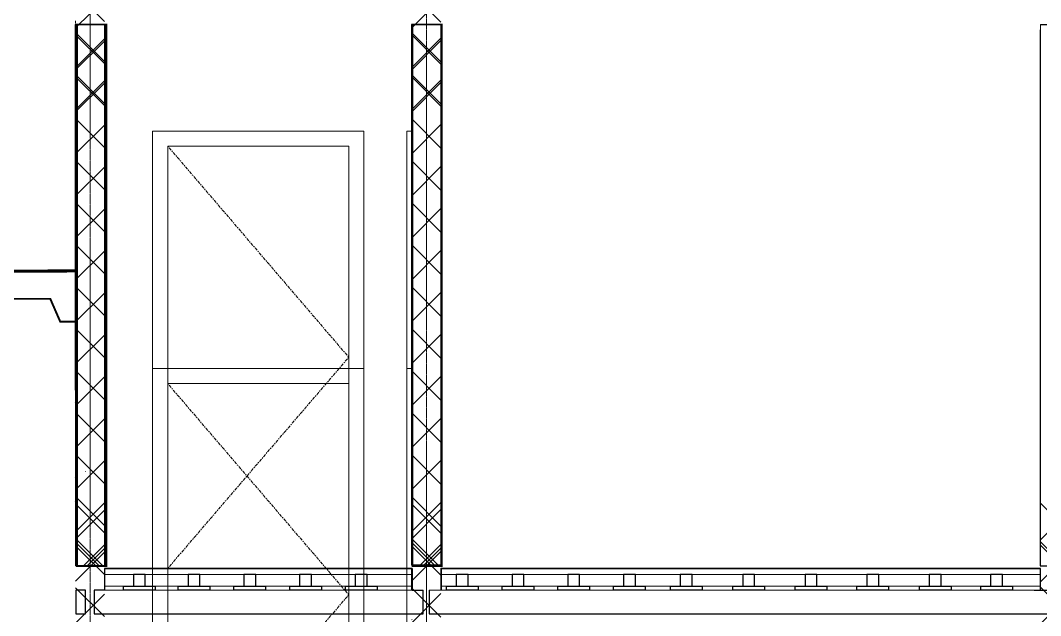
# Model space of a CAD drawing. Header units: inches. Extents: x -2431 to 214825, y 3 to 92804.
# Drawn here: x 163076 to 168230, y 23803 to 26809 of the extents above; entities that cross this region are included whole.
import ezdxf

# ---------------------------------------------------------------- set-up
doc = ezdxf.new("R2010")
doc.units = ezdxf.units.IN
doc.header["$MEASUREMENT"] = 0
doc.linetypes.add('Линия сетки', pattern=[22.224999999999994, 12.7, -3.174999999999999, 3.174999999999999, -3.174999999999999])
doc.linetypes.add('Центр', pattern=[31.749999999999996, 6.349999999999999, -4.7625, 15.875, -4.7625])
for name, color, linetype, lineweight in [('A-DOOR', 250, 'Continuous', 9), ('A-DOOR-FRAM', 250, 'Continuous', 18), ('A-FLOR', 250, 'Continuous', 9), ('A-WALL', 250, 'Continuous', 9), ('A-WALL-PATT', 250, 'Continuous', 25), ('S-GRID', 250, 'Continuous', 9)]:
    doc.layers.add(name, color=color, linetype=linetype, lineweight=lineweight)
pattern_1 = [(45, (164716.2814225166, 31490.74681734701), (-251.4471713899363, 251.4471713899363), []), (45, (164716.2814225166, 31871.74681734701), (-251.4471713899363, 251.4471713899363), [])]
pattern_2 = [(45, (164716.2814225166, 31490.74681734701), (-106.0660171779821, 106.0660171779821), []), (135, (164716.2814225166, 31490.74681734701), (-106.0660171779821, -106.0660171779821), [])]
pattern_3 = [(45, (164716.2814225166, 30890.74681734701), (-251.4471713899363, 251.4471713899363), []), (45, (164716.2814225166, 31271.74681734701), (-251.4471713899363, 251.4471713899363), [])]
pattern_4 = [(45, (164716.2814225166, 30890.74681734701), (-106.0660171779821, 106.0660171779821), []), (135, (164716.2814225166, 30890.74681734701), (-106.0660171779821, -106.0660171779821), [])]

# ---------------------------------------------------------------- blocks, each defined once
blk = doc.blocks.new('Одиночные-Щитовые - 0915 x 2134 мм-V45-Сечение 0')
at = {"layer": 'A-DOOR', "linetype": 'Центр'}
for p, q in [((-5142.589691944655, 12934.00000000008), (-4227.589691944655, 11867.00000000008)), ((-4227.589691944655, 11867.00000000008), (-5142.589691944656, 10800.00000000008))]:
    blk.add_line(p, q, dxfattribs=at)
at = {"layer": 'A-DOOR'}
blk.add_line((-5142.589691944656, 10800.00000000008), (-4227.589691944657, 10800.00000000008), dxfattribs=at)
at = {"layer": 'A-DOOR-FRAM', "lineweight": 9}
for p, q in [((-5218.589691944656, 13010.00000000008), (-5218.589691944656, 10800.00000000008)), ((-4151.589691944657, 13010.00000000008), (-5218.589691944656, 13010.00000000008)), ((-4151.589691944657, 10800.00000000008), (-4151.589691944657, 13010.00000000008)), ((-5142.589691944656, 10800.00000000008), (-5142.589691944656, 12934.00000000008)), ((-5142.589691944656, 12934.00000000008), (-4227.589691944657, 12934.00000000008)), ((-4227.589691944657, 12934.00000000008), (-4227.589691944657, 10800.00000000008)), ((-5218.589691944656, 10800.00000000008), (-5142.589691944656, 10800.00000000008)), ((-4227.589691944657, 10800.00000000008), (-4151.589691944657, 10800.00000000008))]:
    blk.add_line(p, q, dxfattribs=at)
blk = doc.blocks.new('Одиночные-Щитовые - 0915 x 2134 мм-V46-Сечение 0')
at = {"layer": 'A-DOOR-FRAM', "lineweight": 9}
for p, q in [((-3935.089691944609, 10800.00000000008), (-3935.089691944609, 13010.00000000008)), ((-3935.089691944609, 13010.00000000008), (-3910.089691944614, 13010.00000000008)), ((-3935.089691944609, 10800.00000000008), (-3910.089691944614, 10800.00000000008))]:
    blk.add_line(p, q, dxfattribs=at)
blk = doc.blocks.new('Одиночные-Щитовые - 0915 x 2134 мм-348962-Сечение 0')
at = {"layer": 'A-DOOR', "linetype": 'Центр'}
for p, q in [((-5142.589691944655, 2134), (-4227.589691944655, 1067)), ((-4227.589691944655, 1067), (-5142.589691944656, -1.353583911622991e-13))]:
    blk.add_line(p, q, dxfattribs=at)
at = {"layer": 'A-DOOR-FRAM', "lineweight": 9}
for p, q in [((-5218.589691944656, 2209.999999999999), (-5218.589691944656, 0)), ((-4151.589691944657, 2209.999999999999), (-5218.589691944656, 2209.999999999999)), ((-4151.589691944657, 0), (-4151.589691944657, 2209.999999999999)), ((-5142.589691944656, 0), (-5142.589691944656, 2134.000000000002)), ((-5142.589691944656, 2134.000000000002), (-4227.589691944657, 2134.000000000002)), ((-4227.589691944657, 2134.000000000002), (-4227.589691944657, 0))]:
    blk.add_line(p, q, dxfattribs=at)
blk = doc.blocks.new('Одиночные-Щитовые - 0915 x 2134 мм-348958-Сечение 0')
at = {"layer": 'A-DOOR-FRAM', "lineweight": 9}
for p, q in [((-3935.089691944609, 0), (-3935.089691944609, 2209.999999999999)), ((-3935.089691944609, 2209.999999999999), (-3910.089691944614, 2209.999999999999))]:
    blk.add_line(p, q, dxfattribs=at)

msp = doc.modelspace()

# ---------------------------------------------------------------- hatches: boundary and pattern name
at = {"layer": 'A-WALL-PATT', "lineweight": 9}
h = msp.add_hatch(dxfattribs=at)
h.set_pattern_fill('FP_3', color=256, style=0, pattern_type=2)
h.set_pattern_definition(pattern_3)
h.paths.add_polyline_path([(163352.447730572, 24040.74681734707), (163354.447730572, 24040.74681734707), (163354.447730572, 27640.74681734707), (163352.447730572, 27640.74681734707), (163352.447730572, 25066.23892240244)], flags=0)
h = msp.add_hatch(dxfattribs=at)
h.set_pattern_fill('FP_3', color=256, style=0, pattern_type=2)
h.set_pattern_definition(pattern_3)
h.paths.add_polyline_path([(163500.447730572, 24040.74681734707), (163502.447730572, 24040.74681734707), (163502.447730572, 27640.74681734707), (163500.447730572, 27640.74681734707), (163500.447730572, 25066.23892240244)], flags=0)
h = msp.add_hatch(dxfattribs=at)
h.set_pattern_fill('FP_3', color=256, style=0, pattern_type=2)
h.set_pattern_definition(pattern_3)
h.paths.add_polyline_path([(165052.447730572, 24040.74681734707), (165054.447730572, 24040.74681734707), (165054.447730572, 27640.74681734707), (165052.447730572, 27640.74681734707), (165052.447730572, 26824.92427454825)], flags=0)
h = msp.add_hatch(dxfattribs=at)
h.set_pattern_fill('FP_3', color=256, style=0, pattern_type=2)
h.set_pattern_definition(pattern_3)
h.paths.add_polyline_path([(165200.447730572, 24040.74681734707), (165202.447730572, 24040.74681734707), (165202.447730572, 27640.74681734707), (165200.447730572, 27640.74681734707), (165200.447730572, 26824.92427454825)], flags=0)
h = msp.add_hatch(dxfattribs=at)
h.set_pattern_fill('FP_3', color=256, style=0, pattern_type=2)
h.set_pattern_definition(pattern_3)
h.paths.add_polyline_path([(168228.3306247166, 24040.74681734707), (168230.3306247166, 24040.74681734707), (168230.3306247166, 27640.74681734707), (168228.3306247166, 27640.74681734707), (168228.3306247166, 26824.92427454825)], flags=0)
h = msp.add_hatch(dxfattribs=at)
h.set_pattern_fill('FP_2', color=256, style=0, pattern_type=2)
h.set_pattern_definition(pattern_4)
h.paths.add_polyline_path([(163500.447730572, 27388.9989342253), (163354.447730572, 27388.9989342253), (163354.447730572, 24053.20426850743), (163500.447730572, 24053.20426850743)])
h.paths.add_polyline_path([(163355.883689857, 27490.74681734707), (163404.2844127769, 27490.74681734707), (163404.2844127769, 27530.74681734713), (163355.883689857, 27530.74681734713)])
h = msp.add_hatch(dxfattribs=at)
h.set_pattern_fill('FP_2', color=256, style=0, pattern_type=2)
h.set_pattern_definition(pattern_4)
h.paths.add_polyline_path([(165200.447730572, 27388.9989342225), (165054.4477305721, 27388.9989342225), (165054.4477305721, 24056.89903738291), (165200.4477305721, 24056.89903738291)])
h = msp.add_hatch(dxfattribs=at)
h.set_pattern_fill('FP_3', color=256, style=0, pattern_type=2)
h.set_pattern_definition(pattern_1)
h.paths.add_polyline_path([(163500.447730572, 21040.74681734707), (163502.447730572, 21040.74681734707), (163502.447730572, 24640.74681734707), (163500.447730572, 24640.74681734707), (163500.447730572, 22148.86821811082)], flags=0)
h = msp.add_hatch(dxfattribs=at)
h.set_pattern_fill('FP_3', color=256, style=0, pattern_type=2)
h.set_pattern_definition(pattern_1)
h.paths.add_polyline_path([(165052.447730572, 21040.74681734707), (165054.447730572, 21040.74681734707), (165054.447730572, 24640.74681734707), (165052.447730572, 24640.74681734707), (165052.447730572, 23907.55357025663)], flags=0)
h = msp.add_hatch(dxfattribs=at)
h.set_pattern_fill('FP_2', color=256, style=0, pattern_type=2)
h.set_pattern_definition(pattern_2)
h.paths.add_polyline_path([(163500.447730572, 24388.9989342253), (163354.447730572, 24388.9989342253), (163354.447730572, 21053.20426850743), (163500.447730572, 21053.20426850743)])
h.paths.add_polyline_path([(163355.883689857, 24490.74681734707), (163404.2844127769, 24490.74681734707), (163404.2844127769, 24530.74681734713), (163355.883689857, 24530.74681734713)])
h = msp.add_hatch(dxfattribs=at)
h.set_pattern_fill('FP_2', color=256, style=0, pattern_type=2)
h.set_pattern_definition(pattern_2)
h.paths.add_polyline_path([(165200.447730572, 24388.9989342225), (165054.4477305721, 24388.9989342225), (165054.447730572, 21056.89903738291), (165200.4477305721, 21056.89903738286)])
h = msp.add_hatch(dxfattribs=at)
h.set_pattern_fill('FP_2', color=256, style=0, pattern_type=2)
h.set_pattern_definition(pattern_2)
h.paths.add_polyline_path([(168376.3306247166, 24388.9989342253), (168230.3306247166, 24388.9989342253), (168230.3306247166, 21053.20426850743), (168376.3306247166, 21053.20426850743)])

# ---------------------------------------------------------------- linework, layer by layer
for p, q in [((163502.447730572, 26788.9989342253), (163352.447730572, 26788.9989342253)), ((165054.447730572, 26788.9989342225), (165052.447730572, 26788.9989342225)), ((165054.447730572, 26788.9989342225), (165200.447730572, 26788.9989342225)), ((165200.447730572, 26788.9989342225), (165202.4477305721, 26788.9989342225)), ((168230.3306247166, 26788.9989342253), (168378.3306247166, 26788.9989342253)), ((163502.447730572, 24053.20426850743), (163354.447730572, 24053.20426850743)), ((163502.447730572, 24040.74681734713), (165054.4477305721, 24040.74681734713)), ((165052.447730572, 24040.74681734713), (165054.447730572, 24040.74681734713)), ((165054.4477305721, 24040.74681734713), (165054.4477305721, 23930.74681734713)), ((165054.447730572, 24040.74681734713), (165054.4477305721, 23930.74681734713)), ((165202.447730572, 24040.74681734713), (168228.3306247167, 24040.74681734713)), ((165202.447730572, 24040.74681734713), (168228.3306247166, 24040.74681734713)), ((165202.447730572, 24040.74681734713), (165202.4477305721, 23930.74681734713)), ((165202.4477305721, 24040.74681734713), (165202.4477305722, 23930.74681734713)), ((168228.3306247166, 24053.20426850743), (168378.3306247166, 24053.20426850743)), ((163706.5718784914, 24010.74681734992), (163646.5718784914, 24010.74681734992)), ((163646.5718784914, 24010.74681734992), (163646.5718784914, 23950.74681734992)), ((163706.5718784913, 24010.74681734992), (163646.5718784913, 24010.74681734992)), ((163646.5718784913, 24010.74681734992), (163646.5718784913, 23950.74681734992)), ((163706.5718784914, 23950.74681734992), (163706.5718784914, 24010.74681734992)), ((163706.5718784913, 23950.74681734992), (163706.5718784913, 24010.74681734992)), ((163982.9419795679, 24010.74681734992), (163922.9419795679, 24010.74681734992)), ((163922.9419795679, 24010.74681734992), (163922.9419795679, 23950.74681734992)), ((163982.9419795678, 24010.74681734992), (163922.9419795678, 24010.74681734992)), ((163922.9419795678, 24010.74681734992), (163922.9419795678, 23950.74681734992)), ((163982.9419795679, 23950.74681734992), (163982.9419795679, 24010.74681734992)), ((163982.9419795678, 23950.74681734992), (163982.9419795678, 24010.74681734992)), ((164264.5829941634, 24010.74681734992), (164204.5829941634, 24010.74681734992)), ((164204.5829941634, 24010.74681734992), (164204.5829941634, 23950.74681734992)), ((164264.5829941633, 24010.74681734992), (164204.5829941633, 24010.74681734992)), ((164204.5829941633, 24010.74681734992), (164204.5829941633, 23950.74681734992)), ((164264.5829941634, 23950.74681734992), (164264.5829941634, 24010.74681734992)), ((164264.5829941633, 23950.74681734992), (164264.5829941633, 24010.74681734992)), ((164546.2240087591, 24010.7468173526), (164486.2240087591, 24010.7468173526)), ((164486.2240087591, 24010.7468173526), (164486.2240087591, 23950.7468173526)), ((164546.224008759, 24010.7468173526), (164486.224008759, 24010.7468173526)), ((164486.224008759, 24010.7468173526), (164486.224008759, 23950.7468173526)), ((164546.2240087591, 23950.7468173526), (164546.2240087591, 24010.7468173526)), ((164546.224008759, 23950.7468173526), (164546.224008759, 24010.7468173526)), ((164827.8650233546, 24010.74681735534), (164767.8650233546, 24010.74681735534)), ((164767.8650233546, 24010.74681735534), (164767.8650233546, 23950.74681735534)), ((164827.8650233545, 24010.74681735534), (164767.8650233545, 24010.74681735534)), ((164767.8650233545, 24010.74681735534), (164767.8650233545, 23950.74681735534)), ((164827.8650233546, 23950.74681735534), (164827.8650233546, 24010.74681735534)), ((164827.8650233545, 23950.74681735534), (164827.8650233545, 24010.74681735534)), ((165338.0829941637, 24010.74681734992), (165278.0829941637, 24010.74681734992)), ((165278.0829941637, 24010.74681734992), (165278.0829941637, 23950.74681734992)), ((165338.0829941636, 24010.74681734992), (165278.0829941636, 24010.74681734992)), ((165278.0829941636, 24010.74681734992), (165278.0829941636, 23950.74681734992)), ((165338.0829941637, 23950.74681734992), (165338.0829941637, 24010.74681734992)), ((165338.0829941636, 23950.74681734992), (165338.0829941636, 24010.74681734992)), ((165619.7240087592, 24010.74681734992), (165559.7240087592, 24010.74681734992)), ((165559.7240087592, 24010.74681734992), (165559.7240087592, 23950.74681734992)), ((165619.7240087591, 24010.74681734992), (165559.7240087591, 24010.74681734992)), ((165559.7240087591, 24010.74681734992), (165559.7240087591, 23950.74681734992)), ((165619.7240087592, 23950.74681734992), (165619.7240087592, 24010.74681734992)), ((165619.7240087591, 23950.74681734992), (165619.7240087591, 24010.74681734992)), ((165901.3650233548, 24010.7468173526), (165841.3650233548, 24010.7468173526)), ((165841.3650233548, 24010.7468173526), (165841.3650233548, 23950.7468173526)), ((165901.3650233547, 24010.7468173526), (165841.3650233547, 24010.7468173526)), ((165841.3650233547, 24010.7468173526), (165841.3650233547, 23950.7468173526)), ((165901.3650233548, 23950.7468173526), (165901.3650233548, 24010.7468173526)), ((165901.3650233547, 23950.7468173526), (165901.3650233547, 24010.7468173526)), ((166183.0060379503, 24010.74681735534), (166123.0060379503, 24010.74681735534)), ((166123.0060379503, 24010.74681735534), (166123.0060379503, 23950.74681735534)), ((166183.0060379502, 24010.74681735534), (166123.0060379502, 24010.74681735534)), ((166123.0060379502, 24010.74681735534), (166123.0060379502, 23950.74681735534)), ((166183.0060379503, 23950.74681735534), (166183.0060379503, 24010.74681735534)), ((166183.0060379502, 23950.74681735534), (166183.0060379502, 24010.74681735534)), ((166469.5887451678, 24010.74681734713), (166409.5887451678, 24010.74681734713)), ((166409.5887451678, 24010.74681734713), (166409.5887451678, 23950.74681734713)), ((166469.5887451677, 24010.74681734713), (166409.5887451677, 24010.74681734713)), ((166409.5887451677, 24010.74681734713), (166409.5887451677, 23950.74681734713)), ((166469.5887451678, 23950.74681734713), (166469.5887451678, 24010.74681734713)), ((166469.5887451677, 23950.74681734713), (166469.5887451677, 24010.74681734713)), ((166785.0887451678, 24010.74681734608), (166725.0887451678, 24010.74681734608)), ((166725.0887451678, 24010.74681734608), (166725.0887451678, 23950.74681734608)), ((166785.0887451677, 24010.74681734608), (166725.0887451677, 24010.74681734608)), ((166725.0887451677, 24010.74681734608), (166725.0887451677, 23950.74681734608)), ((166785.0887451678, 23950.74681734608), (166785.0887451678, 24010.74681734608)), ((166785.0887451677, 23950.74681734608), (166785.0887451677, 24010.74681734608)), ((167100.5887451678, 24010.74681734713), (167040.5887451678, 24010.74681734713)), ((167040.5887451678, 24010.74681734713), (167040.5887451678, 23950.74681734713)), ((167100.5887451677, 24010.74681734713), (167040.5887451677, 24010.74681734713)), ((167040.5887451677, 24010.74681734713), (167040.5887451677, 23950.74681734713)), ((167100.5887451678, 23950.74681734713), (167100.5887451678, 24010.74681734713)), ((167100.5887451677, 23950.74681734713), (167100.5887451677, 24010.74681734713)), ((167412.5743739889, 24010.74681734608), (167352.5743739889, 24010.74681734608)), ((167352.5743739889, 24010.74681734608), (167352.5743739889, 23950.74681734608)), ((167412.5743739888, 24010.74681734602), (167352.5743739888, 24010.74681734602)), ((167352.5743739888, 24010.74681734602), (167352.5743739888, 23950.74681734608)), ((167412.5743739889, 23950.74681734608), (167412.5743739889, 24010.74681734608)), ((167412.5743739888, 23950.74681734608), (167412.5743739888, 24010.74681734602)), ((167728.0743739889, 24010.74681734707), (167668.0743739889, 24010.74681734707)), ((167668.0743739889, 24010.74681734707), (167668.0743739889, 23950.74681734707)), ((167728.0743739888, 24010.74681734707), (167668.0743739888, 24010.74681734707)), ((167668.0743739888, 24010.74681734707), (167668.0743739888, 23950.74681734707)), ((167728.0743739889, 23950.74681734707), (167728.0743739889, 24010.74681734707)), ((167728.0743739888, 23950.74681734707), (167728.0743739888, 24010.74681734707)), ((168037.6963365099, 24010.74681734707), (167977.6963365099, 24010.74681734707)), ((167977.6963365099, 24010.74681734707), (167977.6963365099, 23950.74681734707)), ((168037.6963365099, 23950.74681734707), (168037.6963365099, 24010.74681734707)), ((163404.2844127769, 23930.74681734713), (163355.883689857, 23930.74681734713)), ((163355.883689857, 23930.74681734713), (163355.883689857, 23811.67644874461)), ((163404.2844127769, 23811.67644874461), (163404.2844127769, 23930.74681734713)), ((163502.447730572, 23930.74681734713), (163448.7328049132, 23930.74681734713)), ((163448.7328049132, 23930.74681734713), (163448.7328049132, 23811.36464429961)), ((163596.5718784914, 23950.74681734992), (163756.5718784914, 23950.74681734992)), ((163596.5718784914, 23930.74681734992), (163596.5718784914, 23950.74681734992)), ((163596.5718784913, 23950.74681734992), (163756.5718784913, 23950.74681734992)), ((163596.5718784913, 23930.74681734992), (163596.5718784913, 23950.74681734992)), ((163756.5718784914, 23930.74681734992), (163596.5718784914, 23930.74681734992)), ((163756.5718784913, 23930.74681734992), (163596.5718784913, 23930.74681734992)), ((163646.5718784914, 23950.74681734992), (163706.5718784914, 23950.74681734992)), ((163646.5718784913, 23950.74681734992), (163706.5718784913, 23950.74681734992)), ((163756.5718784914, 23950.74681734992), (163756.5718784914, 23930.74681734992)), ((163756.5718784913, 23950.74681734992), (163756.5718784913, 23930.74681734992)), ((163872.9419795679, 23950.74681734992), (164032.9419795679, 23950.74681734992)), ((163872.9419795679, 23930.74681734992), (163872.9419795679, 23950.74681734992)), ((163872.9419795678, 23950.74681734992), (164032.9419795678, 23950.74681734992)), ((163872.9419795678, 23930.74681734992), (163872.9419795678, 23950.74681734992)), ((164032.9419795679, 23930.74681734992), (163872.9419795679, 23930.74681734992)), ((164032.9419795678, 23930.74681734992), (163872.9419795678, 23930.74681734992)), ((163922.9419795679, 23950.74681734992), (163982.9419795679, 23950.74681734992)), ((163922.9419795678, 23950.74681734992), (163982.9419795678, 23950.74681734992)), ((164032.9419795679, 23950.74681734992), (164032.9419795679, 23930.74681734992)), ((164032.9419795678, 23950.74681734992), (164032.9419795678, 23930.74681734992)), ((164154.5829941634, 23950.74681734992), (164314.5829941634, 23950.74681734992)), ((164154.5829941634, 23930.74681734992), (164154.5829941634, 23950.74681734992)), ((164154.5829941633, 23950.74681734992), (164314.5829941633, 23950.74681734992)), ((164154.5829941633, 23930.74681734992), (164154.5829941633, 23950.74681734992)), ((164314.5829941634, 23930.74681734992), (164154.5829941634, 23930.74681734992)), ((164314.5829941633, 23930.74681734992), (164154.5829941633, 23930.74681734992)), ((164204.5829941634, 23950.74681734992), (164264.5829941634, 23950.74681734992)), ((164204.5829941633, 23950.74681734992), (164264.5829941633, 23950.74681734992)), ((164314.5829941634, 23950.74681734992), (164314.5829941634, 23930.74681734992)), ((164314.5829941633, 23950.74681734992), (164314.5829941633, 23930.74681734992)), ((164436.2240087591, 23950.7468173526), (164596.2240087591, 23950.7468173526)), ((164436.2240087591, 23930.7468173526), (164436.2240087591, 23950.7468173526)), ((164436.224008759, 23950.7468173526), (164596.224008759, 23950.7468173526)), ((164436.224008759, 23930.7468173526), (164436.224008759, 23950.7468173526)), ((164596.2240087591, 23930.7468173526), (164436.2240087591, 23930.7468173526)), ((164596.224008759, 23930.7468173526), (164436.224008759, 23930.7468173526)), ((164486.2240087591, 23950.7468173526), (164546.2240087591, 23950.7468173526)), ((164486.224008759, 23950.7468173526), (164546.224008759, 23950.7468173526)), ((164596.2240087591, 23950.7468173526), (164596.2240087591, 23930.7468173526)), ((164596.224008759, 23950.7468173526), (164596.224008759, 23930.7468173526)), ((164717.8650233546, 23950.74681735534), (164877.8650233546, 23950.74681735534)), ((164717.8650233546, 23930.74681735534), (164717.8650233546, 23950.74681735534)), ((164717.8650233545, 23950.74681735534), (164877.8650233545, 23950.74681735534)), ((164717.8650233545, 23930.74681735534), (164717.8650233545, 23950.74681735534)), ((164877.8650233546, 23930.74681735534), (164717.8650233546, 23930.74681735534)), ((164877.8650233545, 23930.74681735534), (164717.8650233545, 23930.74681735534)), ((164767.8650233546, 23950.74681735534), (164827.8650233546, 23950.74681735534)), ((164767.8650233545, 23950.74681735534), (164827.8650233545, 23950.74681735534)), ((164877.8650233546, 23950.74681735534), (164877.8650233546, 23930.74681735534)), ((164877.8650233545, 23950.74681735534), (164877.8650233545, 23930.74681735534)), ((165054.4477305721, 23930.74681734713), (165111.0355341841, 23930.74681734707)), ((165111.0355341841, 23811.36464429961), (165111.0355341841, 23930.74681734707)), ((165140.6390425664, 23930.74681734713), (165140.6390425664, 23811.36464429961)), ((165202.4477305721, 23930.74681734713), (165200.447730572, 23930.74681734713)), ((165228.0829941637, 23950.74681734992), (165388.0829941637, 23950.74681734992)), ((165228.0829941637, 23930.74681734992), (165228.0829941637, 23950.74681734992)), ((165228.0829941636, 23950.74681734992), (165388.0829941636, 23950.74681734992)), ((165228.0829941636, 23930.74681734992), (165228.0829941636, 23950.74681734992)), ((165388.0829941637, 23930.74681734992), (165228.0829941637, 23930.74681734992)), ((165388.0829941636, 23930.74681734992), (165228.0829941636, 23930.74681734992)), ((165278.0829941637, 23950.74681734992), (165338.0829941637, 23950.74681734992)), ((165278.0829941636, 23950.74681734992), (165338.0829941636, 23950.74681734992)), ((165388.0829941637, 23950.74681734992), (165388.0829941637, 23930.74681734992)), ((165388.0829941636, 23950.74681734992), (165388.0829941636, 23930.74681734992)), ((165509.7240087592, 23950.74681734992), (165669.7240087592, 23950.74681734992)), ((165509.7240087592, 23930.74681734992), (165509.7240087592, 23950.74681734992)), ((165509.7240087591, 23950.74681734992), (165669.7240087591, 23950.74681734992)), ((165509.7240087591, 23930.74681734992), (165509.7240087591, 23950.74681734992)), ((165669.7240087592, 23930.74681734992), (165509.7240087592, 23930.74681734992)), ((165669.7240087591, 23930.74681734992), (165509.7240087591, 23930.74681734992)), ((165559.7240087592, 23950.74681734992), (165619.7240087592, 23950.74681734992)), ((165559.7240087591, 23950.74681734992), (165619.7240087591, 23950.74681734992)), ((165669.7240087592, 23950.74681734992), (165669.7240087592, 23930.74681734992)), ((165669.7240087591, 23950.74681734992), (165669.7240087591, 23930.74681734992)), ((165791.3650233548, 23950.7468173526), (165951.3650233548, 23950.7468173526)), ((165791.3650233548, 23930.7468173526), (165791.3650233548, 23950.7468173526)), ((165791.3650233547, 23950.7468173526), (165951.3650233547, 23950.7468173526)), ((165791.3650233547, 23930.7468173526), (165791.3650233547, 23950.7468173526)), ((165951.3650233548, 23930.7468173526), (165791.3650233548, 23930.7468173526)), ((165951.3650233547, 23930.7468173526), (165791.3650233547, 23930.7468173526)), ((165841.3650233548, 23950.7468173526), (165901.3650233548, 23950.7468173526)), ((165841.3650233547, 23950.7468173526), (165901.3650233547, 23950.7468173526)), ((165951.3650233548, 23950.7468173526), (165951.3650233548, 23930.7468173526)), ((165951.3650233547, 23950.7468173526), (165951.3650233547, 23930.7468173526)), ((166073.0060379503, 23950.74681735534), (166233.0060379503, 23950.74681735534)), ((166073.0060379503, 23930.74681735534), (166073.0060379503, 23950.74681735534)), ((166073.0060379502, 23950.74681735534), (166233.0060379502, 23950.74681735534)), ((166073.0060379502, 23930.74681735534), (166073.0060379502, 23950.74681735534)), ((166233.0060379503, 23930.74681735534), (166073.0060379503, 23930.74681735534)), ((166233.0060379502, 23930.74681735534), (166073.0060379502, 23930.74681735534)), ((166123.0060379503, 23950.74681735534), (166183.0060379503, 23950.74681735534)), ((166123.0060379502, 23950.74681735534), (166183.0060379502, 23950.74681735534)), ((166233.0060379503, 23950.74681735534), (166233.0060379503, 23930.74681735534)), ((166233.0060379502, 23950.74681735534), (166233.0060379502, 23930.74681735534)), ((166359.5887451678, 23950.74681734713), (166519.5887451678, 23950.74681734713)), ((166359.5887451678, 23930.74681734713), (166359.5887451678, 23950.74681734713)), ((166359.5887451677, 23950.74681734713), (166519.5887451677, 23950.74681734713)), ((166359.5887451677, 23930.74681734713), (166359.5887451677, 23950.74681734713)), ((166519.5887451678, 23930.74681734713), (166359.5887451678, 23930.74681734713)), ((166519.5887451677, 23930.74681734713), (166359.5887451677, 23930.74681734713)), ((166409.5887451678, 23950.74681734713), (166469.5887451678, 23950.74681734713)), ((166409.5887451677, 23950.74681734713), (166469.5887451677, 23950.74681734713)), ((166519.5887451678, 23950.74681734713), (166519.5887451678, 23930.74681734713)), ((166519.5887451677, 23950.74681734713), (166519.5887451677, 23930.74681734713)), ((166675.0887451678, 23950.74681734608), (166835.0887451678, 23950.74681734608)), ((166675.0887451678, 23930.74681734608), (166675.0887451678, 23950.74681734608)), ((166675.0887451677, 23950.74681734608), (166835.0887451677, 23950.74681734608)), ((166675.0887451677, 23930.74681734608), (166675.0887451677, 23950.74681734608)), ((166835.0887451678, 23930.74681734608), (166675.0887451678, 23930.74681734608)), ((166835.0887451677, 23930.74681734608), (166675.0887451677, 23930.74681734608)), ((166725.0887451678, 23950.74681734608), (166785.0887451678, 23950.74681734608)), ((166725.0887451677, 23950.74681734608), (166785.0887451677, 23950.74681734608)), ((166835.0887451678, 23950.74681734608), (166835.0887451678, 23930.74681734608)), ((166835.0887451677, 23950.74681734608), (166835.0887451677, 23930.74681734608)), ((166990.5887451678, 23950.74681734713), (167150.5887451678, 23950.74681734713)), ((166990.5887451678, 23930.74681734713), (166990.5887451678, 23950.74681734713)), ((166990.5887451677, 23950.74681734713), (167150.5887451677, 23950.74681734713)), ((166990.5887451677, 23930.74681734713), (166990.5887451677, 23950.74681734713)), ((167150.5887451678, 23930.74681734713), (166990.5887451678, 23930.74681734713)), ((167150.5887451677, 23930.74681734713), (166990.5887451677, 23930.74681734713)), ((167040.5887451678, 23950.74681734713), (167100.5887451678, 23950.74681734713)), ((167040.5887451677, 23950.74681734713), (167100.5887451677, 23950.74681734713)), ((167150.5887451678, 23950.74681734713), (167150.5887451678, 23930.74681734713)), ((167150.5887451677, 23950.74681734713), (167150.5887451677, 23930.74681734713)), ((167302.5743739889, 23950.74681734608), (167462.5743739889, 23950.74681734608)), ((167302.5743739889, 23930.74681734602), (167302.5743739889, 23950.74681734608)), ((167302.5743739888, 23950.74681734608), (167462.5743739888, 23950.74681734608)), ((167302.5743739888, 23930.74681734602), (167302.5743739888, 23950.74681734608)), ((167462.5743739889, 23930.74681734602), (167302.5743739889, 23930.74681734602)), ((167462.5743739888, 23930.74681734602), (167302.5743739888, 23930.74681734602)), ((167352.5743739889, 23950.74681734608), (167412.5743739889, 23950.74681734608)), ((167352.5743739888, 23950.74681734608), (167412.5743739888, 23950.74681734608)), ((167462.5743739889, 23950.74681734608), (167462.5743739889, 23930.74681734602)), ((167462.5743739888, 23950.74681734608), (167462.5743739888, 23930.74681734602)), ((167618.0743739889, 23950.74681734707), (167778.0743739889, 23950.74681734707)), ((167618.0743739889, 23930.74681734707), (167618.0743739889, 23950.74681734707)), ((167618.0743739888, 23950.74681734707), (167778.0743739888, 23950.74681734707)), ((167618.0743739888, 23930.74681734707), (167618.0743739888, 23950.74681734707)), ((167778.0743739889, 23930.74681734707), (167618.0743739889, 23930.74681734707)), ((167778.0743739888, 23930.74681734707), (167618.0743739888, 23930.74681734707)), ((167668.0743739889, 23950.74681734707), (167728.0743739889, 23950.74681734707)), ((167668.0743739888, 23950.74681734707), (167728.0743739888, 23950.74681734707)), ((167778.0743739889, 23950.74681734707), (167778.0743739889, 23930.74681734707)), ((167778.0743739888, 23950.74681734707), (167778.0743739888, 23930.74681734707)), ((167927.69633651, 23950.74681734707), (168087.69633651, 23950.74681734707)), ((167927.69633651, 23930.74681734707), (167927.69633651, 23950.74681734707)), ((167927.6963365099, 23950.74681734707), (168087.6963365099, 23950.74681734707)), ((167927.6963365099, 23930.74681734707), (167927.6963365099, 23950.74681734707)), ((168087.69633651, 23930.74681734707), (167927.69633651, 23930.74681734707)), ((168087.6963365099, 23930.74681734707), (167927.6963365099, 23930.74681734707)), ((167977.6963365099, 23950.74681734707), (168037.6963365099, 23950.74681734707)), ((168087.69633651, 23950.74681734707), (168087.69633651, 23930.74681734707)), ((168087.6963365099, 23950.74681734707), (168087.6963365099, 23930.74681734707)), ((168198.4076117045, 23930.74681734707), (168282.168872821, 23930.74681734713)), ((163355.883689857, 23811.67644874461), (163404.2844127769, 23811.67644874461)), ((163448.7328049132, 23811.36464429961), (165111.0355341841, 23811.36464429961)), ((165140.6390425664, 23811.36464429961), (168282.1610656983, 23811.36464429961))]:
    msp.add_line(p, q)
at = {"lineweight": 0}
for p, q in [((163502.447730572, 24010.74681734713), (165054.4477305721, 24010.74681734713)), ((163502.447730572, 24010.74681734713), (165054.447730572, 24010.74681734713)), ((165202.447730572, 24010.74681734713), (168228.3306247167, 24010.74681734713)), ((165202.447730572, 24010.74681734713), (168228.3306247166, 24010.74681734713)), ((163500.447730572, 23950.74681734713), (165054.4477305721, 23950.74681734713)), ((163500.447730572, 23950.74681734713), (165054.447730572, 23950.74681734713)), ((163502.447730572, 23930.74681734713), (165054.4477305721, 23930.74681734713)), ((163502.447730572, 23930.74681734713), (165054.447730572, 23930.74681734713)), ((165140.6390425664, 23930.74681734707), (168228.3306247166, 23930.74681734707)), ((165202.447730572, 23950.74681734713), (168230.3306247167, 23950.74681734707)), ((165202.447730572, 23950.74681734713), (168230.3306247166, 23950.74681734707)), ((165202.447730572, 23930.74681734713), (168228.3306247167, 23930.74681734707))]:
    msp.add_line(p, q, dxfattribs=at)
at = {"const_width": 10}
for points in [[(163510.0002155266, 24053.03327292891), (163362.0002155266, 24053.03327292891), (163362.0002155266, 26788.82793864683), (163510.0002155266, 26788.82793864683), (163510.0002155266, 24053.03327292891)], [(165204.7790417858, 24053.03327292902), (165056.7790417858, 24053.03327292902), (165056.7790417858, 26788.82793864695), (165204.7790417858, 26788.82793864695), (165204.7790417858, 24053.03327292902)]]:
    msp.add_lwpolyline(points, dxfattribs=at)
msp.add_lwpolyline([(163362.0002155271, 25287.98485521177), (163276.8203101755, 25287.98485521177), (163226.6860906087, 25402.87136510302), (162103.2259978142, 25402.79209369185), (162022.0841618338, 25244.13715937363), (161912.8022809612, 25030.46058399749), (161834.8518916249, 25030.46058399748), (161834.8518916249, 25244.13715937369), (161889.8821786576, 25244.13715937369), (161889.8821786576, 25537.88836796351), (163362.0002155261, 25537.97055464316)], close=True, dxfattribs=at)
at = {"layer": 'A-DOOR', "linetype": 'Центр'}
msp.add_line((164734.947730572, 25107.74681734713), (163819.947730572, 24040.74681734713), dxfattribs=at)
at = {"layer": 'A-DOOR-FRAM', "lineweight": 9}
for p, q in [((163743.947730572, 26250.74681734713), (163743.947730572, 24040.74681734713)), ((164810.947730572, 24040.74681734713), (164810.947730572, 26250.74681734713)), ((165027.447730572, 24040.74681734713), (165027.447730572, 26250.74681734713)), ((163819.947730572, 24040.74681734713), (163819.947730572, 26174.74681734713)), ((164734.947730572, 26174.74681734713), (164734.947730572, 24040.74681734713))]:
    msp.add_line(p, q, dxfattribs=at)
at = {"layer": 'A-FLOR', "lineweight": 35}
for p, q in [((165054.4477305721, 24040.74681734713), (163500.447730572, 24040.74681734707)), ((168230.3306247166, 24040.74681734707), (165200.447730572, 24040.74681734713))]:
    msp.add_line(p, q, dxfattribs=at)
at = {"layer": 'A-WALL'}
for p, q in [((163354.447730572, 26807.59278184269), (163354.447730572, 26795.44141150301)), ((163354.447730572, 26807.59278184269), (163354.447730572, 26795.44141150301)), ((163354.447730572, 26807.59278184269), (163354.447730572, 26795.44141150301)), ((163354.447730572, 26807.59278184269), (163354.447730572, 26795.44141150301)), ((163354.447730572, 26807.59278184269), (163354.447730572, 26795.44141150301)), ((163354.447730572, 26807.59278184269), (163354.447730572, 26795.44141150301)), ((163354.447730572, 26788.9989342253), (163354.447730572, 24053.20426850743)), ((163354.447730572, 26788.9989342253), (163354.447730572, 24053.20426850743)), ((163354.447730572, 26788.9989342253), (163354.447730572, 24053.20426850743)), ((163354.447730572, 26788.9989342253), (163354.447730572, 24053.20426850743)), ((163354.447730572, 26788.9989342253), (163354.447730572, 24053.20426850743)), ((163354.447730572, 26788.9989342253), (163354.447730572, 24940.74681734707)), ((163354.447730572, 26788.9989342253), (163354.447730572, 24053.20426850743)), ((163500.447730572, 26788.9989342253), (163500.447730572, 24053.20426850743)), ((163500.447730572, 26788.9989342253), (163500.447730572, 24053.20426850743)), ((163500.447730572, 26788.9989342253), (163500.447730572, 24053.20426850743)), ((163500.447730572, 26788.9989342253), (163500.447730572, 24053.20426850743)), ((163500.447730572, 26788.9989342253), (163500.447730572, 24053.20426850743)), ((163500.447730572, 26788.9989342253), (163500.447730572, 24940.74681734707)), ((165054.4477305721, 26788.9989342225), (165054.447730572, 24056.89903738291)), ((165054.4477305721, 26788.9989342225), (165054.447730572, 24056.89903738291)), ((165054.4477305721, 26788.9989342225), (165054.4477305721, 24056.89903738291)), ((165054.447730572, 26788.9989342225), (165054.4477305721, 24056.89903738291)), ((165054.447730572, 26788.9989342225), (165054.447730572, 24056.89903738291)), ((165054.4477305721, 26788.9989342225), (165054.447730572, 24940.74681734707)), ((165200.4477305721, 26788.9989342225), (165200.447730572, 24056.89903738291)), ((165200.447730572, 26788.9989342225), (165200.447730572, 24056.89903738291)), ((165200.4477305721, 26788.9989342225), (165200.447730572, 24056.89903738291)), ((165200.447730572, 26788.9989342225), (165200.447730572, 24056.89903738291)), ((165200.4477305721, 26788.9989342225), (165200.4477305721, 24056.89903738291)), ((165200.447730572, 26788.9989342225), (165200.447730572, 24940.74681734707)), ((168230.3306247166, 26788.9989342253), (168230.3306247166, 24053.20426850743)), ((168230.3306247166, 26788.9989342253), (168230.3306247166, 24053.20426850748)), ((168230.3306247166, 26788.9989342253), (168230.3306247166, 24053.20426850743)), ((168230.3306247166, 26788.9989342253), (168230.3306247166, 24053.20426850743)), ((168230.3306247166, 26788.9989342253), (168230.3306247166, 24053.20426850743)), ((168230.3306247166, 26788.9989342253), (168230.3306247166, 24940.74681734707)), ((163500.447730572, 24040.74681734707), (163500.447730572, 23930.74681734713)), ((163500.447730572, 24040.74681734707), (163500.4477305718, 23930.74681734713)), ((163500.447730572, 24040.74681734707), (163500.447730572, 23930.74681734713)), ((163500.447730572, 24040.74681734713), (163500.447730572, 23930.74681734713)), ((163500.447730572, 24040.74681734713), (163500.447730572, 23930.74681734713)), ((165054.447730572, 24040.74681734707), (165054.447730572, 23930.74681734707)), ((165054.447730572, 24040.74681734707), (165054.447730572, 23930.74681734713)), ((165054.4477305721, 24040.74681734707), (165054.4477305721, 23930.74681734713)), ((165054.4477305721, 24040.74681734713), (165054.4477305721, 23930.74681734707)), ((165054.447730572, 24040.74681734707), (165054.447730572, 23930.74681734707)), ((165200.447730572, 24042.61947861267), (165200.447730572, 24040.74681734707)), ((165200.447730572, 24042.61947861267), (165200.447730572, 23930.74681734707)), ((165200.447730572, 24042.61947861267), (165200.447730572, 23930.74681734707)), ((165200.4477305721, 24042.61947861261), (165200.4477305721, 23930.74681734707)), ((165200.447730572, 24040.74681734707), (165200.4477305721, 23930.74681734707)), ((168230.3306247166, 24040.74681734707), (168230.3306247166, 23930.74681734713)), ((168230.3306247166, 24040.74681734713), (168230.3306247166, 23930.74681734713)), ((168230.3306247166, 24040.74681734713), (168230.3306247166, 23930.74681734713)), ((168230.3306247166, 24040.74681734713), (168230.3306247166, 23930.74681734707)), ((168230.3306247166, 24040.74681734713), (168230.3306247166, 23930.74681734713))]:
    msp.add_line(p, q, dxfattribs=at)
at = {"layer": 'A-WALL', "lineweight": 25}
for p, q in [((163352.447730572, 26788.9989342253), (163352.447730572, 24940.74681734707)), ((163502.447730572, 24053.20426850743), (163502.447730572, 26788.9989342253)), ((163502.4477305721, 24053.20426850743), (163502.447730572, 26788.9989342253)), ((163502.447730572, 24053.20426850743), (163502.447730572, 26788.9989342253)), ((163502.447730572, 24053.20426850743), (163502.447730572, 26788.9989342253)), ((163502.447730572, 24053.20426850743), (163502.447730572, 26788.9989342253)), ((163502.447730572, 24940.74681734707), (163502.447730572, 26788.9989342253)), ((165052.4477305721, 26788.9989342225), (165052.447730572, 24056.89903738291)), ((165052.447730572, 26788.9989342225), (165052.447730572, 24056.89903738291)), ((165052.447730572, 26788.9989342225), (165052.447730572, 24056.89903738291)), ((165052.447730572, 26788.9989342225), (165052.447730572, 24056.89903738291)), ((165052.447730572, 26788.9989342225), (165052.447730572, 24056.89903738291)), ((165052.4477305721, 26788.9989342225), (165052.447730572, 24940.74681734707)), ((165202.447730572, 24056.89903738291), (165202.447730572, 26788.9989342225)), ((165202.447730572, 24056.89903738291), (165202.4477305721, 26788.9989342225)), ((165202.447730572, 24056.89903738291), (165202.4477305719, 26788.9989342225)), ((165202.447730572, 24056.89903738291), (165202.4477305719, 26788.9989342225)), ((165202.4477305721, 24056.89903738291), (165202.4477305721, 26788.9989342225)), ((165202.447730572, 24940.74681734707), (165202.447730572, 26788.9989342225)), ((168228.3306247166, 26762.27522062877), (168228.3306247166, 24053.20426850743)), ((168228.3306247166, 26762.27522062877), (168228.3306247167, 24053.20426850748)), ((168228.3306247166, 26762.27522062877), (168228.3306247166, 24053.20426850743)), ((168228.3306247166, 26762.27522062871), (168228.3306247166, 24053.20426850743)), ((168228.3306247166, 26762.27522062877), (168228.3306247166, 24940.74681734707)), ((168228.3306247166, 26578.33928001253), (168228.3306247166, 24053.20426850743)), ((163502.447730572, 24040.74681734713), (163500.447730572, 24040.74681734713)), ((163502.447730572, 23930.74681734713), (163502.447730572, 24040.74681734707)), ((163502.447730572, 23930.74681734713), (163502.4477305721, 24040.74681734707)), ((163502.447730572, 23930.74681734713), (163502.447730572, 24040.74681734707)), ((163502.447730572, 23930.74681734713), (163502.447730572, 24040.74681734713)), ((163502.447730572, 23930.74681734713), (163502.447730572, 24040.74681734713)), ((165202.447730572, 24056.89903738291), (165052.447730572, 24056.89903738291)), ((165052.447730572, 24040.74681734707), (165052.447730572, 23930.74681734707)), ((165052.447730572, 24040.74681734707), (165052.447730572, 23930.74681734713)), ((165052.447730572, 24040.74681734713), (165052.447730572, 23930.74681734707)), ((165052.447730572, 24040.74681734713), (165052.447730572, 23930.74681734707)), ((165052.447730572, 24040.74681734707), (165052.447730572, 23930.74681734713)), ((165202.447730572, 23930.74681734719), (165202.447730572, 24040.74681734707)), ((165202.447730572, 23930.74681734719), (165202.447730572, 24040.74681734713)), ((165202.447730572, 23930.74681734713), (165202.447730572, 24040.74681734713)), ((165202.4477305721, 23930.74681734713), (165202.447730572, 24040.74681734713)), ((165202.4477305721, 23930.74681734713), (165202.4477305721, 24040.74681734713)), ((168228.3306247166, 24040.74681734707), (168228.3306247166, 23930.74681734707)), ((168228.3306247167, 24040.74681734713), (168228.3306247167, 23930.74681734707)), ((168228.3306247166, 24040.74681734707), (168228.3306247166, 23930.74681734707)), ((168230.3306247166, 24040.74681734713), (168228.3306247166, 24040.74681734713)), ((168228.3306247166, 24040.74681734713), (168228.3306247166, 23930.74681734707)), ((168228.3306247166, 24040.74681734713), (168228.3306247166, 23930.74681734707))]:
    msp.add_line(p, q, dxfattribs=at)
at = {"layer": 'A-WALL-PATT', "linetype": 'Continuous', "lineweight": 9}
for p, q in [((163354.447730572, 26782.61444563721), (163360.83221916, 26788.9989342253)), ((163352.447730572, 26731.39981366659), (163354.447730572, 26733.39981366659)), ((163500.447730572, 26602.56538289902), (163354.447730572, 26748.56538289902)), ((163354.447730572, 26570.48241128121), (163500.447730572, 26716.48241128121)), ((165200.447730572, 26599.62165774661), (165054.4477305721, 26745.62165774661)), ((165054.4477305721, 26573.42613643361), (165200.4477305721, 26719.42613643361)), ((163352.447730572, 26609.50547088671), (163354.447730572, 26611.50547088671)), ((165200.447730572, 26567.82244254719), (165202.447730572, 26569.82244254719)), ((168228.3306247166, 26578.33928001253), (168230.3306247166, 26580.33928001253)), ((163500.447730572, 26390.43334854301), (163354.447730572, 26536.43334854301)), ((163354.447730572, 26358.35037692526), (163500.447730572, 26504.35037692526)), ((165200.447730572, 26387.48962339066), (165054.4477305721, 26533.48962339066)), ((165054.4477305721, 26361.29410207766), (165200.447730572, 26507.29410207761)), ((165200.447730572, 26445.9280997673), (165202.447730572, 26447.9280997673)), ((168228.3306247166, 26456.44493723265), (168230.3306247166, 26458.44493723265)), ((168353.1097038626, 24053.20426850748), (168230.3306247166, 24175.98334765347)), ((163474.0729136755, 24053.20426850748), (163354.447730572, 24172.82945161092)), ((163412.9055190862, 24053.20426850743), (163500.447730572, 24140.74647999322)), ((165167.4344196477, 24056.89903738291), (165054.4477305721, 24169.88572645857)), ((165113.6565628094, 24056.89903738291), (165200.447730572, 24143.69020514551)), ((165200.447730572, 24070.71678532707), (165202.447730572, 24072.71678532707)), ((168228.3306247166, 24081.23362279241), (168230.3306247166, 24083.23362279241)), ((165200.447730572, 23948.82244254719), (165202.447730572, 23950.82244254719)), ((168228.3306247166, 23959.33928001253), (168230.3306247166, 23961.33928001253))]:
    msp.add_line(p, q, dxfattribs=at)
at = {"layer": 'S-GRID', "linetype": 'Линия сетки', "ltscale": 0.5}
for p, q in [((163427.447730572, 6468.297885715467), (163427.447730572, 42486.79996381543)), ((165127.447730572, 6442.872989288502), (165127.447730572, 42486.79996381543))]:
    msp.add_line(p, q, dxfattribs=at)

# ---------------------------------------------------------------- block references
at = {"layer": 'A-DOOR'}
for name, p in [('Одиночные-Щитовые - 0915 x 2134 мм-348962-Сечение 0', (168962.5374225166, 24040.74681734707)), ('Одиночные-Щитовые - 0915 x 2134 мм-348958-Сечение 0', (168962.5374225166, 24040.74681734707)), ('Одиночные-Щитовые - 0915 x 2134 мм-V45-Сечение 0', (168962.5374225166, 12040.74681734701)), ('Одиночные-Щитовые - 0915 x 2134 мм-V46-Сечение 0', (168962.5374225166, 12040.74681734701))]:
    msp.add_blockref(name, p, dxfattribs=at)

doc.saveas('drawing.dxf')
